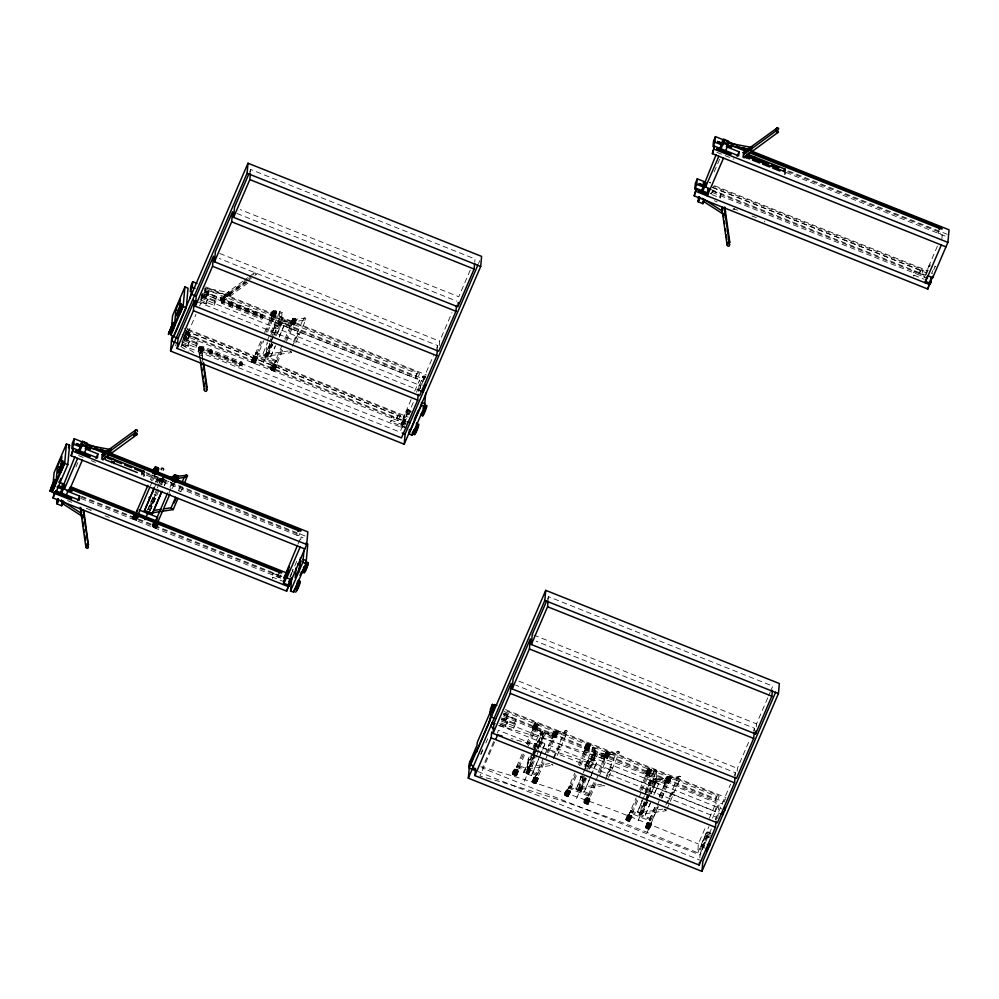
<?xml version="1.0" encoding="UTF-8"?>
<svg xmlns="http://www.w3.org/2000/svg" width="999" height="999" viewBox="0 0 999 999"><rect width="100%" height="100%" fill="white"/><g stroke="black" fill="none" stroke-linecap="round" stroke-linejoin="round"><path stroke-width="0.75" stroke-dasharray="5 3.75" d="M200.924 347.078L201.973 348.888L240.309 364.185L242.12 363.499L241.858 362.075L202.31 346.303L201.011 346.753L201.136 351.173L240.684 366.945L241.983 366.496L242.37 362.924M201.136 351.173C203.671 351.648 204.258 347.315 202.31 346.303M221.578 299.263L222.64 301.074L261.676 316.546L262.725 318.369L261.663 319.218L221.803 303.359L221.666 298.938L222.977 298.489L262.512 314.26L262.725 318.369M221.803 303.359C224.325 303.833 224.925 299.5 222.977 298.489M241.858 362.075C239.323 361.601 238.736 365.934 240.684 366.945M242.07 366.183L241.021 364.36L201.973 348.888M262.512 314.26C259.977 313.786 259.39 318.119 261.338 319.131M242.982 281.181L220.454 297.64L220.192 302.11L221.703 302.21L247.989 283.017M221.703 302.21C224.226 300.474 220.354 298.039 219.955 301.099M253.446 274.65C253.871 270.654 258.329 274.213 255.719 277.123M200.449 358.466C199.538 357.542 196.94 342.12 201.423 347.44L203.172 359.69M198.926 347.327C196.079 351.835 203.471 352.023 201.423 347.44M494.592 741.97L479.907 776.111A481.481 138.237 23.3 0 1 647.215 832.354L697.814 852.809L698.313 843.955L706.281 825.461M498.513 725.524L502.659 726.66A510.751 146.641 23.3 0 1 650.824 776.46L716.071 802.697L715.571 811.55L664.972 791.096A481.481 138.237 23.3 0 0 511.088 738.523M150.986 501.373L150.15 510.676L149.813 509.777M164.385 485.701L165.647 482.367L157.854 479.258L154.77 486.838M162.874 477.884C165.584 484.303 157.717 483.204 160.364 478.346M185.327 332.317L184.54 340.959L195.979 314.373M181.706 341.895L195.891 347.565L196.254 343.531L198.177 339.086L185.402 333.991M201.573 294.543L200.787 303.184L199.588 305.994M195.891 347.565L197.802 343.119L198.177 339.086M204.882 290.996L205.145 288.024L228.546 292.457L228.334 294.73L204.945 290.297L205.557 289.086M209.428 353.396L209.665 350.874M199.875 299.688L214.061 305.344L214.423 301.311L216.333 296.865L204.982 292.332M210.689 353.559L210.914 351.036M214.061 305.344L215.971 300.899L216.333 296.865M211.938 353.721A1.261 1.199 5.2 0 0 210.202 352.435A1.261 1.199 5.2 0 0 209.927 354.508A1.261 1.199 5.2 0 0 211.938 353.721L212.163 351.198A1.261 1.199 5.2 0 0 210.427 349.925A1.261 1.199 5.2 0 0 210.152 351.985A1.261 1.199 5.2 0 0 212.163 351.198M222.502 300.886L222.59 298.389L220.454 297.64M227.472 295.429L227.697 292.907M228.721 295.592L228.946 293.069M229.97 295.754A1.261 1.199 5.2 0 0 228.234 294.468A1.261 1.199 5.2 0 0 227.959 296.541A1.261 1.199 5.2 0 0 229.97 295.754L230.207 293.231A1.261 1.199 5.2 0 0 228.459 291.945A1.261 1.199 5.2 0 0 228.184 294.018A1.261 1.199 5.2 0 0 230.207 293.231M230.07 305.694L230.294 303.184M231.318 305.856L231.556 303.346M232.58 306.019A1.261 1.199 5.2 0 0 230.831 304.745A1.261 1.199 5.2 0 0 230.557 306.818A1.261 1.199 5.2 0 0 232.58 306.019L232.804 303.509A1.261 1.199 5.2 0 0 231.069 302.222A1.261 1.199 5.2 0 0 230.794 304.295A1.261 1.199 5.2 0 0 232.804 303.509M250.487 172.402L250.749 169.518L475.024 258.966L474.762 261.85M262.899 353.883L270.679 356.993L262.899 353.883L267.208 343.469M273.601 335.939L265.672 354.333L267.844 355.394L266.184 353.346L267.22 341.958M265.722 354.258C271.228 356.68 268.506 345.754 269.618 342.807M273.164 330.469L275.349 325.112L270.654 336.301M276.298 322.739L284.128 325.349L279.208 337.175M278.559 324.425L279.745 311.713L280.956 310.976L282.13 312.337L280.931 325.249L278.559 324.425L280.969 325.137M292.307 571.191L292.445 569.68M300.774 539.872L301.036 536.987L304.545 538.386M410.939 412.662L406.256 410.801L401.223 423.701L400.574 430.756L405.482 419.368L405.344 420.879M411.101 399.563L403.271 417.744L402.347 427.834L413.786 401.248M418.606 390.06L419.53 379.982L414.697 391.183M420.254 388.499L420.517 385.614L433.429 355.619M424.5 377.984L422.864 376.898L423.376 377.497M423.251 376.298L425.087 377.023L423.251 376.298L416.496 392.257M437.475 348.501L437.737 345.617L219.243 258.479M439.248 345.504L439.647 341.183L451.935 312.612M500.949 722.951L513.723 728.034L514.085 724L515.996 719.567L503.221 714.472M513.723 728.034L515.634 723.601L515.996 719.567M541.845 751.598L531.493 775.661L523.701 772.552L530.457 756.48M534.403 754.607L526.485 773.014L528.459 774.075L526.997 772.015L528.159 759.215L530.019 754.869M526.535 772.926L528.496 773.376L529.433 772.327L530.569 759.927L528.196 759.103M531.493 775.661L539.46 756.755M548.239 599.537L548.501 596.665L772.776 686.113L770.966 690.309M534.065 748.488L537.15 740.908L544.942 744.018L542.457 750.187M539.373 743.106L540.559 730.381L541.77 729.645L542.944 731.006L541.745 743.918L539.373 743.106L541.783 743.805M581.493 776.46L575.961 789.709L582.667 774.138M582.654 776.785L581.693 789.485L580.431 790.534L579.258 789.16L580.756 776.136M590.496 776.735L583.753 792.819L592.882 771.578M583.279 772.726L589.41 758.066L597.202 761.163L593.493 770.167M591.633 760.251L592.819 747.539L594.018 746.802L595.204 748.164L594.005 761.076L591.633 760.251L594.043 760.963M650.761 802.409L645.279 815.147L637.487 812.037L650.936 780.394L658.728 783.503L653.808 795.329M648.189 794.093L640.272 812.499L642.432 813.561L640.784 811.5L641.82 800.124M640.322 812.412C645.816 814.834 643.094 803.908 644.205 800.961M645.279 815.147L650.199 803.321M645.404 793.643L650.936 780.394M653.159 782.592L654.345 769.867L655.544 769.13L656.73 770.491L655.531 783.403L653.159 782.592L655.569 783.291M712.362 190.609L720.878 194.006L720.516 198.039L710.576 194.081M699.837 857.854L700.099 854.969L711.638 828.171M710.589 835.351L705.918 833.491L700.873 846.403L700.237 853.458L705.144 842.07L705.007 843.581M716.096 820.079L716.358 817.194L498.538 730.331L497.34 733.129M717.744 818.518L719.18 802.672L722.689 804.07M735.214 775.649L735.476 772.764L515.546 685.039M737.125 771.203L737.387 768.318L749.687 739.747M754.345 731.206L754.607 728.321L536.113 641.183M756.255 726.76L756.518 723.875L767.956 697.302M941.845 239.223L942.232 234.902L941.033 237.712M163.973 478.359C157.455 477.21 163.499 482.954 165.822 480.244M161.289 484.615L163.012 480.519L161.001 478.808M295.854 342.832L306.094 319.043L305.482 317.919L279.483 321.79L281.418 324.126L276.386 335.814M276.348 335.564L281.493 323.614L279.633 321.803M289.56 350.911L291.483 352.06M540.771 734.465L542.769 736.288L565.971 732.717L567.482 731.081L566.108 730.519L540.846 734.415L534.727 748.513M537.712 748.176L542.857 736.226L540.846 734.415M592.694 755.182L594.705 757.005L617.906 753.433L619.417 751.797L618.044 751.236L592.782 755.119L586.65 769.218M589.647 768.893L594.78 756.942L592.782 755.119M650.936 793.718L656.081 781.78L654.083 779.957L655.993 781.83L679.208 778.258L680.581 776.385L654.083 779.957L648.563 792.657M664.223 809.24L666.208 810.426M266.184 353.346L267.445 352.297L268.631 353.658M271.541 337.125L282.13 312.337M526.997 772.015L528.259 770.966L529.433 772.327M534.777 750.162L542.944 731.006M579.258 789.16L580.519 788.124L581.693 789.485M587.037 767.319L595.204 748.164M640.784 811.5L642.045 810.451L643.219 811.812M647.352 792.469L656.73 770.491M255.319 354.77L256.268 352.435L255.369 354.757L275.249 362.724L276.186 360.377L275.249 362.724M291.146 325.924L271.228 317.982L271.965 315.921L292.083 323.576L291.146 325.924L294.855 318.219L296.728 319.73L294.555 324.75L290.759 323.039L293.269 323.301L294.555 324.75M272.178 315.696L271.266 317.957M406.581 428.146L390.684 421.803L390.934 420.979M391.658 416.421L391.034 417.932L391.658 416.383L406.118 422.152M407.892 409.29L402.048 422.939L407.867 409.265L411.401 410.651M407.555 413.062L401.698 426.723L407.48 413.111L409.89 413.961M536.613 775.336L516.683 767.394L517.07 766.146L517.632 765.047L537.549 772.989L536.613 775.336L537.549 772.989M552.509 738.536L532.592 730.594L532.966 729.345L533.528 728.246L553.446 736.188L552.547 738.511L553.446 736.188M568.618 788.036L569.567 785.763L589.485 793.706L588.973 795.254L588.536 796.041L568.618 788.099L569.567 785.813M584.515 751.248L585.464 748.963L605.382 756.905L605.007 758.154L604.445 759.252L584.527 751.298L585.464 748.963M604.445 759.252L605.382 756.905M629.919 812.936L630.856 810.589L629.957 812.911L649.837 820.878L650.786 818.543L649.837 820.878M645.816 776.073L646.765 773.8L648.788 774.712L647.714 773.701L646.553 773.576L645.816 776.136L665.746 784.078L666.683 781.742L665.746 784.078M711.051 833.341C706.842 829.982 705.769 833.915 710.726 834.365M707.217 835.763L701.385 849.412L707.13 835.801L709.54 836.663M914.372 271.353L913.773 272.839L914.372 271.316L925.936 275.924M913.648 275.911L914.01 275.187L913.76 276.011M201.411 347.852L199.975 349.151L198.926 347.739M272.752 337.3L264.972 355.382L265.297 356.368L291.658 352.56M266.321 356.506C269.68 355.794 266.221 352.659 264.972 355.382M304.745 317.907C301.386 318.631 304.845 321.753 306.094 319.043M532.33 754.083L526.336 767.994L526.66 768.98L552.934 765.234L552.422 764.185M527.672 769.118C531.043 768.406 527.584 765.271 526.336 767.994M566.108 730.519L564.572 731.88L565.971 732.717M583.653 776.186L578.271 788.698L578.583 789.697L604.782 785.389M579.607 789.834C582.979 789.11 579.52 785.988 578.271 788.698M618.044 751.236L616.495 752.597L617.906 753.433M647.352 795.466L639.572 813.536L639.884 814.535L666.258 810.713M640.908 814.672C644.28 813.948 640.821 810.826 639.572 813.536M679.345 776.061L677.797 777.422L679.208 778.258M256.006 274.063L254.882 275.549M203.359 348.127L200.624 350.324M224.026 300.312L222.64 301.074M239.635 365.122L241.021 364.36M260.289 317.307L261.676 316.546M764.784 221.104L764.297 221.865M221.291 302.51L222.727 301.211L223.863 302.098M263.024 315.11L261.588 316.408L260.452 315.522M160.077 481.443L162.487 482.155M528.159 759.215L530.569 759.927M582.829 777.072L580.419 776.36M222.69 298.901L221.316 299.4L220.23 298.052M198.676 350.037L201.099 349.75L202.06 356.081M151.061 506.655L154.583 497.277M269.543 349.638L272.015 343.069M530.906 762.249L532.879 756.992M533.366 755.681L534.952 751.473M582.842 782.966L584.815 777.709M644.143 807.804L648.176 797.015M272.365 578.196L272.814 577.272L282.942 581.306M272.565 578.096L272.814 577.272M391.046 421.079L391.296 420.254L404.32 425.449M589.485 793.706L588.536 796.041M272.802 574.125L273.177 573.401L281.855 576.86M272.927 574.225L272.552 574.949L273.177 573.401M934.939 267.058L935.276 266.046L932.042 273.813M534.54 747.652L536.151 743.793M584.228 770.916L588.411 760.938M645.254 794.455L649.937 783.278M75.986 466.933L77.797 462.724M249.55 172.315L250.749 169.518M175.474 345.816L176.011 344.568M183.466 337.874L185.227 333.778M182.093 341.795L183.866 337.662M186.239 332.168L188.012 328.047M181.331 346.004L187.8 330.981L187.525 334.003L184.028 332.605M201.074 300.162L205.344 290.222M185.015 337.088L187.849 338.211L189.76 333.766L190.484 334.253L188.561 338.823L183.541 337.013M187.8 338.711L189.723 334.265L190.509 334.328M202.085 294.43L206.343 296.129L208.254 291.683L208.978 292.17L207.055 296.74L202.035 294.93M206.293 296.628L208.217 292.183L209.003 292.245M187.55 345.504L189.66 341.146L190.197 341.608L188.262 346.104L181.868 343.231M205.694 303.321L207.804 298.963L208.341 299.425L206.406 303.933L200.012 301.049M181.818 343.731L187.5 345.991L189.41 341.558L190.197 341.608M199.962 301.548L205.644 303.821L207.555 299.375L208.341 299.425M132.68 518.294C143.893 520.454 127.248 522.077 134.328 514.473M132.73 518.531L134.291 514.885M132.917 518.806L134.478 515.159M133.229 519.093L135.315 514.248M133.579 518.656C140.909 520.367 128.172 520.192 135.152 515.009M150.374 479.657L152.21 475.387M133.654 519.393L135.739 514.535L134.291 518.131M134.141 519.68L136.388 514.685M134.753 519.118L135.976 516.283M151.199 480.894L153.646 475.237M134.678 519.917L136.925 514.922M135.215 520.104L137.425 515.209M135.727 520.229L137.812 515.372M150.262 486.276L152.098 482.005M152.71 480.581L154.545 476.323M136.176 520.267L138.262 515.409M136.513 520.242L138.836 515.272M155.607 482.042L157.854 476.648M157.854 479.258L156.643 482.08L155.632 481.855M157.305 482.954L159.615 478.908M147.69 509.615L153.072 497.102M159.103 483.079L160.926 478.871M147.752 510.052L154.508 494.368M155.007 493.219L156.706 489.26M157.28 487.937L158.978 483.978M159.378 483.041C159.378 477.122 166.321 481.518 161.314 484.902M155.632 494.48L153.197 500.137L153.921 500.024M149.201 509.865L158.841 487.462M159.44 486.063L163.062 477.672M149.875 511.138L156.718 495.229M150.087 510.988L158.479 491.508M164.423 485.189L165.647 482.367M152.298 526.111C163.399 528.171 147.153 530.019 153.858 522.477M152.347 526.348L154.433 521.49M152.535 526.623L154.62 521.765M152.947 525.799L154.52 522.152M152.847 526.923L154.945 522.065M153.209 526.473L155.544 527.41L153.209 526.473L155.295 521.628M169.992 487.475L171.828 483.216M153.272 527.222L155.469 522.315M153.759 527.497L155.856 522.639M154.445 526.148L156.006 522.502M154.37 526.948L155.594 524.113M168.993 492.969L173.264 483.054M154.296 527.747L156.393 522.889M154.982 526.386L157.068 521.54M154.845 527.934L156.93 523.076M155.345 528.046L156.918 524.413M172.328 488.411L174.775 482.717M155.794 528.096L157.355 524.45M156.131 528.059L157.705 524.425M156.356 527.947L157.492 525.349M178.521 490.709L180.794 485.277M179.92 491.545L180.881 491.583L182.767 487.287M251.211 361.513L253.559 356.131L255.394 356.456L257.405 358.079L255.22 363.112L252.622 362.662L251.161 361.276L253.309 361.301L255.22 363.112M271.141 315.222C282.729 317.495 264.023 318.469 273.314 310.202C278.996 310.027 275.874 314.473 273.314 310.202M271.191 315.434L273.526 310.09M251.398 361.788L253.908 356.094M271.366 315.696L273.851 310.065M251.711 362.075L261.501 339.71M264.56 332.592L274.263 310.102M252.135 362.375L254.857 356.268M272.053 316.246L274.138 311.388M272.64 315.072L274.737 310.214M252.622 362.662L255.394 356.456M272.515 316.508L275.237 310.389M253.234 362.1L262.375 340.871M266.034 332.367L275.175 311.139M253.159 362.899L255.257 358.042L257.405 358.079M273.014 316.733L275.1 311.875M253.846 361.551L255.931 356.693M273.651 315.472L275.736 310.614M253.709 363.087L255.794 358.229M273.514 316.908L276.199 310.876M254.333 361.825L256.431 356.968M254.408 362.562L252.073 361.638L254.358 362.662L263.836 340.647M267.52 332.105L276.336 311.601L274.001 310.664L276.336 311.601M254.208 363.211L256.843 357.267M274.5 316.009L276.586 311.151M274.4 317.058L276.885 311.438M254.658 363.249L257.155 357.567M254.995 363.224L257.355 357.842M274.725 317.033L277.06 311.688M267.382 340.434L279.745 311.713M270.854 334.977L276.348 322.24M269.718 341.358L270.941 338.536M273.963 334.49L279.408 321.853M274.051 334.877L279.133 323.114L280.856 323.576M263.474 362.649L271.903 343.044M274.912 336.051L282.754 317.857M267.794 355.444L272.352 344.842M268.019 355.269L272.827 344.093M270.729 356.481L274.987 346.578M279.258 336.663L284.128 325.349M270.679 356.993L275.562 345.666M270.779 369.093C283.004 371.553 263.486 372.515 272.952 364.061C279.046 363.886 275.699 368.656 272.952 364.061M270.829 369.33L273.177 363.961M290.809 323.264L292.932 318.019L294.355 318.044M271.016 369.605L273.526 363.923M291.059 322.777L293.144 317.919M290.984 323.514L293.469 317.894M271.328 369.905L273.963 363.973M291.283 323.788L293.369 318.943L292.932 318.019M271.691 369.455L274.026 370.392L271.691 369.455L284.191 340.422M284.802 338.998L293.881 317.932M271.753 370.204L273.838 365.347M272.39 368.943L274.475 364.086M272.24 370.479L274.338 365.622M292.133 324.325L294.218 319.48L293.369 318.943M272.927 369.131L275.012 364.273M292.769 323.077L294.855 318.219M272.852 369.93L281.993 348.688M285.652 340.197L294.792 318.956M272.777 370.729L275.549 364.523M292.632 324.55L295.354 318.444M293.132 324.725L295.229 319.88L296.728 319.73M273.326 370.916L276.049 364.797M293.731 323.551L295.816 318.706M273.826 371.029L283.454 348.464M286.526 341.346L296.204 318.981M274.275 371.079L276.785 365.397M294.018 324.887L296.503 319.255M294.343 324.85L296.678 319.518M274.613 371.041L276.973 365.671M293.569 341.521L303.271 318.968M280.969 574.924L280.007 577.147A2.373 0.687 23.3 0 0 277.884 575.561L278.846 573.339M278.709 574.762L277.759 576.985A2.373 0.687 23.3 0 0 280.007 577.147M146.329 475.149L296.815 535.164L297.764 532.942M296.815 535.164A2.373 0.687 23.3 0 0 299.063 535.327L300.025 533.104M298.027 543.993L301.036 536.987M289.86 576.885L291.696 572.614M296.715 561.288L292.32 571.503L295.454 572.752M290.259 577.247L293.219 570.004M398.276 414.098A2.373 0.687 23.3 0 1 400.412 415.684L398.501 420.129A2.373 0.687 23.3 0 0 396.366 418.544L398.276 414.098L184.141 328.696M400.412 415.684A2.373 0.687 23.3 0 1 398.151 415.522L396.241 419.967A2.373 0.687 23.3 0 0 398.501 420.129M417.332 372.277A2.373 0.687 23.3 0 1 419.468 373.863L417.557 378.309A2.373 0.687 23.3 0 0 415.422 376.723L417.332 372.277L203.197 286.875M204.046 293.893L415.297 378.146L417.207 373.701A2.373 0.687 23.3 0 0 419.468 373.863M424.45 378.084L422.552 376.66L423.027 377.21M424.55 377.834L422.739 377.123L423.276 375.949M422.752 376.935L423.938 376.049M436.501 348.476L437.737 345.617M470.204 270.155L458.766 296.74L240.284 209.603M418.631 391.496L424.55 377.747L424.001 377.272M424.825 377.372L425.124 376.685M425.861 375.986L424.425 379.32L205.232 291.895M478.521 263.549L479.757 260.689M714.185 171.816L719.605 159.228M710.514 193.644L711.276 193.756L712.737 190.359M719.442 197.34L720.878 194.006M480.644 754.332L483.653 747.339M547.29 599.462L548.501 596.665M481.031 754.245L482.842 750.049M485.864 743.044L487.662 738.835M493.718 741.52L482.28 768.094L700.099 854.969M506.006 718.83C510.252 706.343 508.866 724.799 503.159 717.694M503.121 718.194L505.956 719.317L507.867 714.872L508.653 714.934M499.662 723.751L505.344 726.011L507.255 721.578L508.004 722.127L505.981 726.648L499.625 724.25M505.307 726.51L507.217 722.065L508.004 722.127M512.574 774.125C523.938 775.798 506.093 778.184 514.697 768.855C520.791 768.668 517.445 773.438 514.697 768.855M512.837 773.601L514.922 768.743M532.554 728.046L534.89 722.702L536.6 723.001L538.473 724.525L536.301 729.545L532.504 727.834L534.515 727.859L536.376 729.37M512.762 774.4L515.272 768.706M532.729 728.308L534.89 722.702M533.116 727.534L535.214 722.677M513.074 774.687L522.864 752.322M526.535 743.78L535.414 723.176L537.699 724.213L535.389 723.413M533.528 727.572L535.626 722.714M513.498 774.987L515.584 770.142M533.416 728.858L535.501 724L534.827 723.451M514.135 773.726L516.221 768.88M534.003 727.684L536.101 722.826M513.986 775.274L516.758 769.068M533.878 729.12L536.6 723.001M514.597 774.712L523.738 753.483M527.397 744.979L536.538 723.751M514.522 775.511L517.295 769.305M534.378 729.345L537.1 723.226M515.059 775.699L517.157 770.841M534.877 729.52L536.975 724.662L538.473 724.525M515.696 774.437L517.794 769.58M535.476 728.346L537.562 723.488M535.352 729.632L537.437 724.774M515.571 775.823L524.587 754.682M528.259 746.141L537.949 723.763M535.764 729.67L537.849 724.824M516.021 775.861L518.518 770.179M536.151 728.895L538.249 724.05M516.358 775.836L518.456 770.978M536.088 729.645L538.424 724.3M516.583 775.724L518.718 770.454M533.054 747.814L540.559 730.381M534.103 747.989L537.15 740.908M523.701 772.552L531.018 755.569M532.917 752.697L534.115 749.912M530.531 760.039L531.743 757.217M532.355 755.806L534.178 751.573M534.253 752.896L535.476 750.074M534.865 753.546L536.85 748.95M537.137 748.276L539.935 741.795L541.908 742.394L537.2 754.482M529.158 768.056L536.563 750.823M524.288 781.318L535.014 756.393M538.136 749.125L543.556 736.525M528.821 773.938L536.75 755.544M540.072 755.344L544.942 744.018M532.142 781.705L534.315 776.673L536.913 777.135L538.386 778.508L536.201 783.541L534.14 783.341L532.142 781.705L534.29 781.742L536.201 783.541M532.192 781.942L534.54 776.573M552.122 735.651L554.295 730.631L556.218 730.831L558.091 732.342L555.919 737.362L552.122 735.651L554.133 735.689L555.919 737.362M532.38 782.217L534.315 776.673M552.172 735.876L554.507 730.531M532.804 781.393L534.89 776.535M552.347 736.126L554.832 730.506M532.692 782.517L534.465 777.372M533.104 781.98L535.389 783.004L533.054 782.08L555.244 730.544M533.116 782.816L535.839 776.698M553.034 736.688L555.719 730.656M533.603 783.091L535.701 778.246L534.79 777.659M553.496 736.95L555.581 732.092L554.295 730.631M534.29 781.742L536.376 776.885M554.133 735.689L556.218 730.831M534.215 782.542L543.356 761.3M547.015 752.809L556.156 731.568M534.14 783.341L536.238 778.483L538.386 778.508M553.995 737.175L556.718 731.056M534.827 781.98L536.913 777.135M534.69 783.528L537.412 777.409M554.495 737.349L557.18 731.318M535.189 783.641L547.877 753.97M548.501 752.547L557.567 731.593M535.739 782.567L537.824 777.709M535.639 783.691L537.724 778.833M555.382 737.499L557.867 731.867M536.051 782.854L538.136 778.009M555.706 737.462L558.041 732.13M535.976 783.653L538.336 778.283M553.221 758.104L564.635 731.58M557.217 755.444L567.444 731.655M564.447 794.605L566.633 789.572L569.23 790.022L570.704 791.408L568.518 796.44L566.458 796.228L564.447 794.605L566.608 794.63L568.518 796.44M564.51 794.829L566.858 789.46M584.44 748.538L586.613 743.518L589.035 743.943L590.397 745.229L588.236 750.249L584.44 748.538L586.45 748.576L588.236 750.249M564.697 795.104L566.633 789.572M584.49 748.763L586.825 743.418M565.109 794.28L567.207 789.422M584.665 749.013L587.15 743.393M565.009 795.404L566.783 790.259M565.359 794.967L567.694 795.891L565.359 794.967L574.8 773.039M578.471 764.497L587.562 743.431M565.434 795.704L568.156 789.585M585.352 749.575L588.024 743.543M565.921 795.978L568.006 791.133L567.095 790.546M566.608 794.63L568.693 789.772M585.814 749.837L588.536 743.718M566.533 795.429L575.674 774.188M579.333 765.696L588.461 744.455M566.458 796.228L568.543 791.37L570.704 791.408M586.313 750.062L588.399 745.204L590.397 745.229M567.145 794.867L569.23 790.022M586.937 748.8L589.035 743.943M566.995 796.415L569.717 790.296M586.813 750.237L589.497 744.205M567.507 796.528L577.135 773.963M580.806 765.434L589.885 744.48M568.056 795.454L570.142 790.596M587.699 750.386L590.172 744.755M567.944 796.578L570.454 790.896M588.024 750.349L590.359 745.017M568.294 796.54L570.641 791.171M584.702 766.383L592.819 747.539M585.152 767.969L589.41 758.066M586.563 778.358L581.081 791.096L579.295 790.721L578.746 790.159L585.377 774.749M587.687 769.38L592.145 759.028L593.356 759.115L594.48 759.952L590.022 770.316M576.535 798.476L585.576 777.472M589.185 769.08L595.816 753.683M581.081 788.773L585.651 778.171M591.108 775.324L597.202 761.163M584.128 802.659C595.491 804.332 577.647 806.717 586.251 797.389C592.345 797.214 588.998 801.985 586.251 797.389M584.39 802.135L586.475 797.277M604.108 756.58L606.443 751.248L608.154 751.548L610.027 753.059L607.854 758.079L604.058 756.368L606.068 756.393L607.929 757.916M584.315 802.934L586.825 797.252M604.283 756.842L606.443 751.248M604.67 756.068L606.768 751.211M584.627 803.233L594.417 780.856M598.089 772.327L606.967 751.723L609.253 752.746L606.917 751.822M605.082 756.106L607.18 751.26M585.052 803.533L587.137 798.676M604.969 757.392L607.055 752.547L606.368 751.985M585.676 802.272L587.774 797.414M605.556 756.218L607.654 751.373M585.539 803.808L588.311 797.602M605.431 757.654L608.154 751.548M586.151 803.258L595.292 782.017M595.904 780.606L608.079 752.284M586.076 804.045L588.848 797.839M605.931 757.879L608.653 751.772M586.613 804.232L588.711 799.387M606.43 758.054L608.516 753.209L610.027 753.059M587.25 802.971L589.335 798.126M607.017 756.88L609.115 752.035M606.905 758.166L608.99 753.308M587.125 804.357L596.753 781.792M599.812 774.675L609.502 752.309M607.317 758.216L609.402 753.358M587.562 804.407L590.072 798.713M607.704 757.442L609.79 752.584M587.912 804.37L589.997 799.512M607.642 758.179L609.977 752.834M588.136 804.257L590.259 798.988M606.293 776.173L616.57 752.297M608.541 777.547L619.38 752.359M625.749 819.43L627.934 814.397L629.994 814.61L631.992 816.233L629.82 821.265L627.759 821.053L625.749 819.43L627.896 819.467L629.907 821.091M625.799 819.667L628.159 814.285M645.791 773.588L647.914 768.356L649.837 768.556L651.698 770.067L649.525 775.087L645.741 773.376L647.739 773.401L649.525 775.087M625.998 819.942L628.496 814.26M646.028 773.114L648.126 768.256M645.966 773.85L648.438 768.219M626.311 820.241L628.945 814.297M646.253 774.125L648.351 769.267L647.914 768.356M626.66 819.792L628.995 820.728L626.66 819.792L636.101 797.864M639.772 789.335L648.851 768.268M626.723 820.541L628.821 815.684L627.934 814.397M627.36 819.28L629.445 814.422M646.653 774.4L649.325 768.381M627.222 820.816L628.821 815.684M647.115 774.662L649.2 769.817L648.351 769.267M627.896 819.467L629.994 814.61M647.739 773.401L649.837 768.556M627.834 820.266L637.574 797.614M640.621 790.534L649.762 769.292M627.759 821.053L630.531 814.847M647.602 774.887L650.337 768.78M648.114 775.062L650.199 770.217L651.698 770.067M628.296 821.24L631.018 815.134M648.701 773.888L650.786 769.043M628.808 821.365L641.495 791.683M642.107 790.259L651.186 769.317M629.345 820.279L631.443 815.434M629.245 821.415L631.755 815.721M649 775.224L651.473 769.592M649.325 775.187L651.648 769.842M629.595 821.378L631.942 815.996M645.017 791.533L654.345 769.867M637.487 812.037L642.357 800.711M648.651 793.044L653.671 781.355L654.882 781.443L656.006 782.292L650.986 793.968M647.489 798.451L648.701 795.616M638.061 820.803L648.788 795.878M648.913 795.604L657.342 776.011M642.382 813.598L647.514 801.673M642.607 813.423L647.477 802.11M653.846 794.829L658.728 783.503M645.366 827.259L647.552 822.227L650.149 822.676L651.61 824.063L649.437 829.095L646.84 828.646L645.366 827.259L647.514 827.284L649.437 829.095M645.416 827.497L647.777 822.115M665.359 781.206C676.935 783.478 658.229 784.452 667.532 776.186C673.214 776.011 670.092 780.456 667.532 776.186M665.409 781.418L667.744 776.073M645.616 827.771L648.114 822.077M665.584 781.68L668.056 776.048M645.928 828.059L655.669 805.007M659.34 796.478L665.471 782.242M658.054 806.63L648.613 828.546L647.402 828.533L646.278 827.622L655.719 805.694M659.39 797.152L668.468 776.086M646.341 828.358L649.075 822.252M666.271 782.229L668.356 777.372M666.857 781.056L668.943 776.198M646.84 828.646L649.612 822.439M666.733 782.492L669.455 776.373M647.452 828.084L656.593 806.855M657.192 805.431L669.38 777.122M647.377 828.883L649.462 824.025L651.61 824.063M667.232 782.716L669.318 777.859M648.051 827.534L650.149 822.676M667.856 781.455L669.954 776.598M647.914 829.07L649.999 824.212M667.732 782.891L670.404 776.86M648.551 827.809L650.636 822.951M661.725 798.089L670.554 777.584L668.219 776.648L670.554 777.584M647.215 832.354L658.229 806.742M661.912 798.201L664.972 791.096M668.706 781.992L670.804 777.135M668.618 783.041L671.091 777.422M648.863 829.232L651.373 823.551M668.943 783.016L671.028 778.159M649.213 829.207L651.56 823.825M669.143 782.916L671.266 777.672M665.883 804.982L677.871 777.135M666.857 809.327L680.681 777.197M920.991 269.031A2.373 0.687 23.3 0 1 923.113 270.617L921.203 275.05A2.373 0.687 23.3 0 0 919.08 273.476L920.991 269.031L712.637 185.926M923.113 270.617A2.373 0.687 23.3 0 1 920.866 270.442L918.943 274.887A2.373 0.687 23.3 0 0 921.203 275.05M938.96 230.856L937.999 233.079A2.373 0.687 23.3 0 0 940.259 233.242L941.22 231.019M937.424 246.091L925.986 272.677L709.602 186.376M924.412 277.522L928.97 265.722L932.479 267.12M926.198 274.65L930.319 264.698M931.667 273.376L932.891 270.529M716.995 794.979A2.373 0.687 23.3 0 1 719.118 796.565L717.207 801.011A2.373 0.687 23.3 0 0 715.084 799.425L716.995 794.979L502.847 709.565M503.708 716.595L714.947 800.848L716.87 796.403A2.373 0.687 23.3 0 0 719.118 796.565M709.34 818.356L716.071 802.697M697.814 852.809L708.928 826.485M712.549 818.081L719.18 802.672M704.37 845.554L702.035 844.63L701.698 845.604L707.554 831.98M715.247 819.754L730.556 784.19M734.253 775.624L735.476 772.764M753.371 731.181L754.607 728.321M768.556 695.903L770.366 691.708M725.524 798.688L724.088 802.01L503.446 714.01M151.099 505.169L154.658 497.14M269.58 348.151L271.453 343.931M530.394 766.82L534.477 757.592M582.654 783.978L585.139 778.346M644.18 806.305L646.041 802.085M646.665 800.674L648.264 797.077M422.44 376.923L424.55 377.048M421.978 384.715L422.09 385.589M282.08 312.65L280.869 313.386L279.695 312.025M542.894 731.318L541.371 731.98L540.509 730.694M595.154 748.476L593.943 749.213L592.757 747.851M656.68 770.803L655.469 771.54L654.283 770.179M292.332 346.129L298.339 333.728L295.18 339.498M553.683 758.74L559.702 746.34L560.539 746.69L558.354 746.178L559.715 746.241L556.543 752.11M605.619 779.457L611.638 767.057L608.478 772.826M667.569 802.946L672.939 791.882L673.763 792.232L671.59 791.732L672.939 791.795L669.78 797.652M558.091 732.342L555.581 732.092M586.613 743.518L588.399 745.204M631.992 816.233L629.308 815.958M646.278 827.622L648.613 828.546M390.746 421.728L391.271 420.267M162.937 481.143L160.602 480.219M281.368 324.213L279.108 323.314M711.276 193.756L710.564 193.144M506.056 726.623L505.344 726.011M542.232 742.806L539.922 741.982M594.48 759.952L592.182 759.14M578.746 790.159L581.081 791.096M656.006 782.292L653.708 781.468M276.074 360.502L256.268 352.497M532.629 730.569L533.528 728.246M516.733 767.369L517.632 765.047M178.509 490.584L180.956 491.496M244.231 280.269L247.989 277.535M249.238 276.611L254.245 272.952M247.327 279.57L221.453 298.476L221.229 300.999L249.563 280.294M248.564 278.671L252.26 275.974M220.742 299.787L244.68 282.292M222.452 299.313L246.391 281.83M247.652 280.906L251.423 278.147M280.806 323.476L281.493 323.614M148.089 509.552L149.575 509.552M253.559 356.131L255.257 358.042M422.49 376.823L424.438 377.31M281.406 323.676L304.608 320.105M266.458 354.308L288.212 350.961M527.822 766.92L549.575 763.573M579.745 787.637L601.51 784.29M641.046 812.474L662.799 809.115M206.318 303.958L205.644 303.821M188.174 346.141L187.5 345.991M424.3 377.834L423.002 377.385M506.63 719.467L505.956 719.317M552.934 765.234L551.298 764.148M604.87 785.951L604.008 785.564M710.476 183.054L709.278 182.517M423.738 377.784L424.675 377.984M709.59 182.293L710.514 182.705M423.276 376.923L424.338 377.347M424.388 377.697L423.326 377.272M480.756 766.782L484.902 767.919A510.751 146.641 23.3 0 1 633.066 817.719L698.313 843.955M295.229 319.88L294.218 319.48M536.975 724.662L535.501 724M608.516 753.209L607.055 752.547M650.199 770.217L649.2 769.817M788.511 170.979L947.139 234.253M787.649 171.641L938.136 231.656A2.373 0.687 23.3 0 1 940.259 233.242M786.076 172.477L946.902 236.763M716.907 152.347L733.928 159.141M714.572 185.752L927.996 270.866M712.512 187.35L920.866 270.442M711.213 189.61L924.637 274.737M712.175 190.946L919.08 273.476M712.037 192.37L928.208 278.621M914.023 275.225L924.137 279.221M714.347 200.787L717.182 201.923M733.278 208.504L737.599 210.227M752.022 215.984L756.355 217.707M236.925 213.461L456.855 301.186M219.718 253.459L439.647 341.183M205.707 286.875L426.336 374.875M204.508 288.873L417.207 373.701M423.526 376.998L424.712 377.634M271.703 316.808L291.621 324.75M205.419 290.547L208.254 291.683M205.369 291.046L208.217 292.183M204.171 292.47L415.422 376.723M201.711 293.107L423.027 381.368M201.786 295.242L215.971 300.899M201.661 296.216L214.423 301.311M201.923 296.616L207.605 298.876M201.873 297.103L207.555 299.375M200.587 297.902L420.866 385.751M197.29 301.785L420.941 390.996M407.604 409.765L411.113 411.163M407.555 410.264L411.064 411.663M406.118 412.312L409.627 413.711M407.267 413.549L409.602 414.485M255.794 353.609L275.712 361.551M187.537 329.096L408.166 417.095M185.452 330.681L398.151 415.522M185.452 330.869L403.271 417.744M185.502 332.068L189.76 333.766M185.452 332.567L189.723 334.265M403.134 419.255L405.469 420.192M185.614 333.541L406.256 421.541M186.563 334.865L396.366 418.544M402.372 421.928L405.881 423.326M182.093 334.553L406.943 424.275M402.048 422.939L405.544 424.338M401.223 423.701L404.72 425.099M183.616 337.45L197.802 343.119M183.491 338.436L196.254 343.531M402.023 425.711L404.37 426.635M183.779 338.786L189.46 341.059M402.485 426.323L404.82 427.247M183.729 339.285L189.41 341.558M183.504 340.547L402.697 427.972M181.593 344.992L400.786 432.417M154.171 475.561L171.241 482.367M145.879 472.49L150.2 474.225M151.636 474.8L168.943 481.693M170.392 482.267L305.944 536.338M146.466 473.726L296.94 533.741A2.373 0.687 23.3 0 1 299.063 535.327M533.691 635.014L756.518 723.875M78.546 455.569L84.228 457.829M91.321 460.664L95.579 462.362M81.556 496.303L282.005 576.248M81.106 497.077L277.884 575.561M80.969 498.501L282.68 578.983M67.47 500.611L71.728 502.31M86.314 508.291L90.647 510.014M105.057 515.771L109.39 517.494M518.906 681.181L737.387 768.318M505.357 709.577L725.998 797.577M504.17 711.563L716.87 796.403M505.069 713.249L507.917 714.385M503.608 713.174L507.867 714.872M503.833 715.172L715.084 799.425M533.054 729.42L552.984 737.362M584.989 750.137L604.919 758.079M646.291 774.962L666.208 782.916M501.436 717.931L515.634 723.601M501.311 718.918L514.085 724M501.573 719.305L507.255 721.578M501.535 719.804L507.217 722.065M501.323 721.028L721.965 809.028M650.886 780.906L658.678 784.003M589.36 758.566L597.152 761.675M499.413 725.474L720.604 813.686M537.112 741.408L544.892 744.517M707.267 832.467L710.764 833.865M705.781 835.002L709.29 836.4M706.917 836.25L709.253 837.174M706.88 836.737L709.215 837.674M637.537 811.538L645.317 814.647M630.869 810.651L650.786 818.543M576.011 789.198L583.791 792.307M517.157 766.221L537.075 774.163M569.093 786.925L589.01 794.879M630.394 811.762L650.312 819.704M523.751 772.052L531.543 775.162M701.985 845.117L704.32 846.053M701.698 845.641L704.033 846.578M700.873 846.403L705.544 848.263M477.897 771.553L702.859 861.275M206.343 296.129L207.093 296.678M187.849 338.211L188.599 338.773M649.462 824.025L647.464 822.402M240.309 364.185L239.797 363.336M202.685 349.076L203.197 349.925M182.28 344.98L195.841 353.733M180.769 346.416L188.199 351.211M424.662 377.235L422.952 376.985M290.259 350.936L291.071 351.573M664.847 809.103L665.659 809.739M202.285 357.617L202.934 362.212M201.261 355.244L200.175 347.59L200.811 356.231M198.689 350.262L199.35 354.857M199.563 356.393L200.212 360.989M734.652 208.641A1.261 1.199 5.2 0 1 732.916 209.59M717.207 801.011A2.373 0.687 23.3 0 1 714.947 800.848M90.946 510.726A1.261 1.199 5.2 0 1 91.196 509.84M200.462 355.769A1.261 1.199 5.2 0 1 202.235 355.557A1.261 1.199 5.2 0 1 202.472 357.242M201.086 360.214A1.261 1.199 5.2 0 1 200.237 359.752M417.557 378.309A2.373 0.687 23.3 0 1 415.297 378.146M202.148 347.602L201.91 350.125L240.846 365.646L241.084 363.124L202.148 347.602M222.802 299.787L222.577 302.31L261.513 317.832L261.738 315.309L222.802 299.787M271.965 315.422L274.25 316.458L271.965 315.422M254.208 356.68L256.443 357.817L254.333 356.618M293.669 318.394L295.954 319.43L293.669 318.394M291.583 323.251L293.868 324.275L291.583 323.251M273.826 364.51L276.111 365.534L273.826 364.51M533.329 728.034L535.614 729.07L533.329 728.034M515.571 769.292L517.857 770.329L515.571 769.292M513.486 774.15L515.771 775.187L513.486 774.15M555.032 731.006L557.317 732.042L555.032 731.006M552.947 735.863L555.232 736.887L552.947 735.863M535.189 777.122L537.474 778.146L535.189 777.122M587.35 743.893L589.635 744.929L587.35 743.893M585.264 748.75L587.549 749.774L585.264 748.75M567.507 790.009L569.742 791.146L567.632 789.947M604.882 756.568L607.167 757.604L604.882 756.568M587.125 797.826L589.41 798.863L587.125 797.826M585.027 802.684L587.312 803.72L585.027 802.684M648.651 768.731L650.936 769.754L648.651 768.731M628.796 814.847L631.081 815.871L628.796 814.847M666.171 781.405L668.468 782.442L666.171 781.405M648.413 822.664L650.711 823.7L648.413 822.664M274.113 324.837L276.398 325.849L274.113 324.837M534.927 743.506L537.212 744.517L534.927 743.506M587.175 760.664L589.472 761.675L587.175 760.664M648.701 782.991L650.998 784.003L648.701 782.991M297.065 333.479L299.438 334.49L297.065 333.479M610.364 766.807L612.737 767.806L610.364 766.807"/><path stroke-width="1.5" d="M141.808 474.675C141.821 471.915 145.692 474.75 143.769 476.136M83.142 510.039L88.374 546.803C88.536 550.062 84.253 547.664 86.376 545.679M203.159 363.748L206.855 389.785C207.118 392.732 203.059 391.108 204.633 388.936M724.337 207.954L729.57 244.718C729.607 248.289 725.174 245.042 727.859 243.394M52.984 484.74L54.096 472.652L66.434 443.968L69.568 445.204L67.795 464.685L55.444 493.369L52.323 492.12L64.66 463.436L66.434 443.968M284.653 576.273L284.003 583.341L288.674 585.202L286.626 591.158L53.009 497.977L54.72 491.62M56.269 479.57L57.443 466.633L61.838 456.418L60.927 466.483M55.444 493.369L55.707 490.521M63.436 501.66L61.676 505.756L57.005 503.896L57.368 499.862M57.842 499.088L57.542 502.322L58.292 498.888M63.049 500.674L62.75 501.373L60.902 500.636L61.588 500.387M61.676 505.756L62.038 502.435M82.305 460.202L69.043 491.021L64.373 489.16L64.648 486.138L61.713 492.969M304.795 548.938L71.179 455.769L73.364 448.301L97.49 457.917L97.852 453.883L85.09 448.788M71.179 455.769L73.364 448.301M74.238 438.711L72.328 443.156L71.828 448.701L73.739 444.268L74.238 438.711L97.315 447.914M81.468 444.168L81.181 447.402L82.018 442.919M81.918 443.094L81.706 445.429L82.455 441.845L87.288 443.781L86.663 445.042L110.065 449.475M79.133 452.472L82.193 445.379L82.555 441.346L87.225 443.206L86.863 447.24L84.415 452.922M66.921 491.008L79.683 496.103L79.321 500.137L56.618 491.083M161.95 491.358L152.198 514.01L144.418 510.901L154.208 487.749M152.198 514.01L161.388 492.27M171.616 326.211L172.577 315.634L184.915 286.95L188.049 288.187L186.276 307.667L173.926 336.351L170.804 335.102L183.142 306.418L184.915 286.95M178.709 343.843L171.491 340.959L247.989 163.212L481.605 256.393L480.694 266.471L404.195 444.218L170.579 351.049L171.766 337.937L172.727 335.714M179.533 308.029L180.32 299.4L175.924 309.615L174.613 323.988L179.008 313.773M177.16 348.464L178.084 338.386L194.33 300.612L193.419 310.689L177.16 348.464L401.436 437.912L417.694 400.137L418.219 394.38M189.66 298.751L191.845 291.283L191.571 294.305L195.904 296.029M192.72 281.706L190.809 286.139L190.31 291.683L192.22 287.25L192.72 281.706L197.053 283.429M195.329 306.256L196.254 296.166L213.461 256.169L212.537 266.258L195.329 306.256L419.605 395.704L436.813 355.706L437.337 349.937M214.46 261.813L215.372 251.723L232.58 211.738L231.668 221.815L214.46 261.813L438.723 351.261L455.944 311.263L456.468 305.507M474.637 263.286L474.113 269.056L457.854 306.818L233.579 217.37L234.503 207.293L248.951 173.714M170.579 351.049L247.078 173.289L247.989 163.212M233.579 217.37L249.837 179.608L250.362 173.838M176.623 479.557L307.854 531.893L306.705 544.492L291.533 579.757L286.863 577.897L287 576.386L283.928 583.503M286.626 591.158L291.671 578.246M288.187 585.814L289.023 585.839L289.81 583.741L289.073 583.453M289.011 580.968L289.373 581.967L289.685 580.844M289.023 585.839L289.81 583.741M305.706 543.231L307.792 544.055L306.019 563.536L293.681 592.22L290.547 590.971L291.783 577.497M296.116 567.857L295.204 577.922L299.6 567.707L300.512 557.642M298.988 571.977L299.638 564.785L301.286 560.951M290.547 590.971L302.897 562.287L303.983 550.374M404.195 444.218L405.107 434.14L477.909 264.985M425.724 393.094L424.513 406.518L412.162 435.202L409.028 433.953L409.44 429.47M412.162 435.202L412.437 432.205M409.028 433.953L421.378 405.269L421.64 402.422L424.762 403.671M423.539 389.036L423.276 391.92L420.392 390.771M425.187 387.475L425.449 384.677M457.979 305.382L458.241 302.497M468.319 778.184L469.243 768.106L545.741 590.347L779.357 683.528L778.433 693.606L701.935 871.365L468.319 778.184L544.817 600.436L545.741 590.347M469.83 762.312L469.542 765.546L470.379 761.038M715.958 821.515L715.434 827.284L699.175 865.059L474.912 775.611L475.561 768.406M489.323 721.44L491.508 713.973L491.233 716.995L495.554 718.731M489.897 718.543L489.622 721.565L476.361 752.384L476.635 749.362L468.993 767.12L469.368 763.086L477.01 745.329L477.285 742.307L490.546 711.488L490.272 714.51L494.555 704.57L496.89 705.494M492.382 704.395L491.87 709.939L489.96 714.385L490.472 708.84L492.382 704.395L495.267 705.544M493.469 707.404L493.169 710.639L494.006 706.143M474.912 775.611L491.158 737.836L491.683 732.067M494.555 704.57L494.18 708.603L490.509 717.12M493.081 733.391L493.993 723.301L511.201 683.316L510.289 693.393L493.081 733.391L717.344 822.839L734.565 782.841L735.089 777.085M512.2 688.948L513.124 678.87L530.332 638.873L529.408 648.963L512.2 688.948L736.475 778.396L753.683 738.411L754.208 732.642M772.377 690.434L771.852 696.191L755.594 733.965L531.331 644.517L532.242 634.427L546.69 600.861M531.331 644.517L547.577 606.743L548.101 600.986M925.199 281.243L929.869 283.117L927.821 289.073L694.205 195.891L696.39 188.424L707.742 192.944M699.1 190.534L694.842 188.836L695.354 183.292L697.265 178.846L705.918 182.293M694.205 195.891L696.39 188.424M694.842 188.836L696.765 184.39L697.265 178.846M704.632 199.563L702.871 203.671L698.201 201.798L698.563 197.765M699.038 196.99L698.738 200.225L699.487 196.803M702.122 198.202L702.996 199.088M702.871 203.671L703.121 200.974M703.558 201.423L723.276 214.136M710.239 188.936L705.569 187.075L705.843 184.053L702.896 190.871M707.904 188.686L707.242 195.891L723.501 158.117M945.991 246.853L712.374 153.671L714.56 146.204L738.686 155.832L739.048 151.798L726.285 146.703M712.374 153.671L714.56 146.204M715.434 136.626L713.523 141.071L713.011 146.616L714.934 142.17L715.434 136.626L737.062 145.255M722.664 142.083L722.377 145.317L723.214 140.822M720.941 148.963L723.388 143.282L723.751 139.248L728.421 141.109L728.059 145.142L725.611 150.824M727.247 145.03L727.047 147.178L727.884 142.695M751.048 149.663L727.734 145.242L728.483 141.683L727.946 142.932L751.26 147.39M699.175 865.059L699.437 862.174M701.935 871.365L702.859 861.275L775.661 692.132M709.814 843.93L709.677 845.441L707.342 844.505M723.201 811.737L722.939 814.622L720.604 813.686M724.849 810.177L725.099 807.379M755.594 733.965L755.856 731.081M927.821 289.073L927.959 287.55M930.219 283.753L930.993 281.656C930.181 280.682 929.107 283.766 930.219 283.753L930.993 281.656M928.059 275.811L932.729 277.672L932.866 276.161L928.433 286.438M932.729 277.672L947.901 242.407L949.05 229.807L751.485 151.011M171.079 507.929L175.662 497.215M59.253 471.029L62.525 462.887M170.292 334.153C170.866 336.313 176.161 323.164 174.513 323.651M289.023 583.94L288.249 585.564L288.761 583.841M294.043 590.771L293.956 591.783L298.826 579.657M296.491 589.922L296.815 590.197M299.213 582.679L299.138 582.042M303.796 572.839C304.358 574.999 309.653 561.838 308.017 562.337M307.23 564.06L307.155 563.436M414.26 434.44C414.722 437.337 421.103 420.442 417.994 424.812M929.532 282.967L930.419 281.156M184.578 483.079L187.512 475.249L177.347 476.298M137.425 431.468L137.275 430.082L135.764 429.97L101.973 454.657L102.522 456.281M105.457 457.642L105.457 456.618M746.728 155.245L746.253 156.006M60.115 471.516C58.866 478.309 67.108 458.017 63.561 462.937M172.877 325.849C173.739 321.116 168.019 335.227 170.479 331.805M177.822 313.524L181.156 305.794L180.881 307.23M178.309 315.547L178.596 314.498M304.707 570.579C303.833 575.299 309.565 561.188 307.105 564.61M412.824 432.704C411.913 438.074 417.919 424.35 417.107 422.739M420.829 414.086C419.58 420.879 427.822 400.599 424.275 405.507M418.032 426.61L418.156 425.249M422.565 414.772C421.316 421.578 429.558 401.286 426.011 406.206M422.989 414.285L423.489 412.637M54.096 483.778L54.396 482.867M62.4 464.248L61.726 466.208M288.674 583.878L288.386 584.74L289.385 585.139M294.343 589.722L294.767 588.399M302.784 569.78C299.75 580.956 310.489 554.47 305.219 563.723M304.083 571.79L304.508 570.479M425.212 408.691L425.512 407.779M51.673 486.251C47.777 499.188 58.666 470.979 52.098 485.152M178.172 310.627C174.276 323.551 185.165 295.342 178.596 309.515M157.542 518.044L156.806 519.717M288.973 584.028L288.349 585.451M305.007 569.655L305.382 568.606M306.356 566.758L306.73 565.709M413.249 431.381L413.798 429.882M417.732 427.522L415.06 433.541M929.744 282.155C930.581 279.633 929.17 284.303 929.794 282.093M288.386 584.74L288.773 583.691M930.569 283.042L929.569 282.642L929.969 281.593L930.968 281.993M931.318 278.122L930.569 279.87L931.105 278.234M171.778 328.908L172.203 327.809M179.783 310.289L180.207 309.19M303.321 568.281L303.933 566.695M52.835 487.012L53.284 485.926M60.852 468.394L61.301 467.307M137.35 510.239L136.838 511.788L137.475 509.965M283.466 582.917L289.061 570.042L283.504 583.216M297.914 586.475L297.028 588.548M415.946 430.532L416.396 429.458M423.963 411.925L424.413 410.839M929.957 282.48L929.545 283.366M152.173 493.319L154.196 488.486M288.311 584.827L288.499 584.527M68.469 447.764L69.568 445.204M56.681 479.732L59.977 472.077M59.266 482.255L60.914 478.421M53.009 497.977L54.92 493.531L288.536 586.713M74.937 456.668L60.315 493.031M78.284 451.286L82.555 441.346M57.005 503.896L58.766 499.8M64.373 489.16L77.635 458.341M60.902 500.636L61.364 500.074M86.151 446.041L86.688 444.78L85.852 449.275M61.826 504.757L62.288 503.434L82.093 516.221M62.225 504.183L62.762 502.909M66.384 494.83L68.731 489.36M77.772 500.549L79.683 496.103M95.941 458.329L97.852 453.883M134.028 515.571L135.077 513.149L136.376 513.286M158.104 468.169C157.28 478.983 148.264 471.89 155.782 467.12C163.511 467.295 151.249 481.481 158.579 468.706M134.378 515.546L135.427 513.111M152.884 472.714L155.369 467.082M153.184 472.989L155.045 467.107M149.638 487.699L138.012 514.735L136.501 514.572L135.677 513.798L147.914 485.339M154.733 469.555L155.782 467.12M153.571 473.264L155.27 468.131M154.033 473.526L155.657 468.406M154.533 473.751L156.618 468.893L158.629 468.931M155.032 473.926L157.118 469.068M155.919 474.075L158.004 469.218M158.404 468.456L156.456 473.951M137.874 517.519L138.923 515.097L137.45 513.711M144.418 510.901L154.158 488.249M144.992 519.667L148.002 512.662M163.062 477.672L164.261 474.875M153.421 523.513L154.47 521.078L156.531 521.291M172.278 480.057C171.728 470.579 183.441 476.336 175.861 481.868C174.7 482.417 170.667 479.87 173.302 479.807M172.328 480.282L174.663 474.937M172.502 480.531L174.987 474.9M169.88 494.105L157.63 522.552L156.418 522.539L155.295 521.628L167.532 493.169M172.802 480.806L175.399 474.95M173.189 481.093L175.275 476.236L174.45 475.037M173.651 481.343L175.275 476.236M174.151 481.568L176.236 476.723L178.247 476.748M174.65 481.743L176.748 476.898M175.125 481.855L177.722 475.999M175.537 481.905L178.022 476.273M157.255 524.837L158.292 522.415L157.567 521.815M175.861 481.868L178.197 476.535M157.442 525.112L158.292 522.415M157.405 525.524L158.491 522.689M181.93 482.629L184.216 477.322M177.959 498.451L173.177 509.577L171.953 509.04M278.846 573.339L279.795 571.116L69.992 487.437M297.902 531.518L298.851 529.295L175.861 480.244M297.427 545.404L283.966 577.872M284.465 577.597L289.41 566.271L284.428 578.096M286.863 577.897L300.125 547.077M289.385 581.88L290.547 579.183M288.174 585.089L291.084 578.334M299.975 575.337L301.623 571.503M414.235 419.617L418.082 410.689M716.133 154.57L701.51 190.946M698.401 198.414L698.938 197.165M720.079 147.777L723.751 139.248M698.189 200.737L698.726 199.488M722.901 143.332L723.438 142.083L728.271 144.006M698.201 201.798L699.962 197.702M705.569 187.075L718.83 156.256M703.021 202.66L703.958 200.824M706.992 194.106L709.34 188.636M737.137 156.244L739.048 151.798M495.829 739.123L497.664 734.852A481.481 138.237 23.3 0 1 502.122 736.051M939.085 229.433L940.047 227.21L750.499 151.611M925.736 279.995L927.584 275.724M925.062 282.754L941.32 244.992M929.37 282.992L931.692 277.597M706.743 851.048L709.203 845.354M179.333 311.376L178.496 313.199M170.879 330.981L171.328 329.995M306.256 566.433L306.705 565.446M305.032 569.929L305.482 568.943M423.064 408.129L423.701 406.705M424.8 408.816L425.437 407.392M60.415 469.38L59.428 471.178M51.998 488.823L52.398 487.999M173.838 503.146L176.448 497.789M297.202 582.342L297.789 581.143M306.955 564.41L307.53 563.224M298.938 583.029L299.513 581.83M297.153 589.585L299.825 582.192L299.088 583.229M423.114 413.736L423.514 412.912M138.923 515.097L136.239 514.822L135.077 513.149M154.47 521.078L156.393 522.889L158.541 522.914M155.295 521.628L156.194 521.54M55.544 481.555L56.031 480.669M416.271 424.125L416.758 423.251M149.488 512.375C148.826 514.423 144.83 513.324 147.228 511.613M184.79 475.986L186.264 474.925M187.6 476.061L186.126 477.122L175.974 478.683M144.293 472.702L144.031 471.278L105.894 456.081M54.52 481.506L51.411 489.797M182.53 305.032C183.828 305.282 179.857 315.185 178.172 316.246M300 580.956C301.298 581.193 297.327 591.108 295.654 592.157M423.064 414.922L426.173 406.63M86.326 543.968L86.376 544.979M88.387 544.905L83.816 510.576M135.015 432.879L102.26 456.805L101.711 459.115L103.222 459.228L137.013 434.54C138.324 432.804 133.729 431.83 135.052 434.066M777.584 130.482L778.721 128.621L777.622 127.635L743.169 152.572L743.718 154.183M776.211 130.782L743.456 154.708L742.906 157.03L744.417 157.143L778.433 132.055L777.022 130.619L775.986 131.443M163.262 470.167C165.097 468.169 160.352 466.983 161.351 469.667M746.091 157.867C748.076 155.682 743.244 155.694 744.093 157.954M785.251 170.879L785.226 169.193L747.09 153.983M135.764 429.97L134.965 431.293L135.452 432.505M776.96 127.884L776.161 129.208L776.635 130.419M107.667 454.408L110.14 452.609M133.554 435.514L136.014 433.703M171.091 507.817L173.177 509.577L147.827 513.523M137.013 434.54L135.277 434.29M101.973 454.657L103.421 454.707L104.196 455.919M778.209 132.455L776.76 132.405M743.169 152.572L745.291 153.309M102.26 456.805L103.247 456.58M743.456 154.708L744.442 154.483M56.394 480.169L54.62 486.525L51.686 491.883M206.356 388.174L207.093 387.275L203.596 362.762M784.69 174.151L785.439 172.939L784.39 171.478L746.053 156.181M728.758 243.169L729.794 242.195L724.787 206.955M169.917 477.435L174.375 476.76M153.771 510.439L161.026 509.315M163.923 508.878L171.179 507.754M186.126 477.122L185.102 476.985M149.363 512.412L148.027 512.062M783.753 171.378L784.39 171.478M728.671 241.521L729.794 242.195M109.853 451.748L86.463 447.315L87.075 446.103L82.243 444.18M785.226 169.193L783.166 170.729M144.031 471.278L142.457 471.703L142.07 473.051M155.994 495.342L154.533 494.73M491.595 723.638L494.355 724.387M206.281 386.638L207.093 387.275M87.8 543.656L88.599 544.293M150.362 497.539L149.013 497.365L149.238 498.002M87.313 545.404L88.374 546.803M742.831 147.552L747.165 149.276M727.347 142.382L731.693 144.106M737.474 146.416L747.602 150.462M731.568 145.529L746.028 151.299M748.925 152.46L939.922 228.634A2.373 0.687 23.3 0 0 942.169 228.796A2.373 0.687 23.3 0 0 940.047 227.21M723.388 143.282L728.059 145.142M722.439 143.219L717.432 141.408L722.402 143.706M728.121 145.479L731.705 147.165L726.66 145.404M714.934 142.17L722.027 145.005M746.952 155.295L754.17 158.167M757.055 159.316L768.581 163.911M771.465 165.072L778.683 167.944M745.279 157.23L749.612 158.966M752.497 160.115L759.702 162.987M762.587 164.136L769.804 167.008M772.689 168.169L779.894 171.041M714.285 149.238L947.901 242.407M705.369 185.864L698.9 183.541L705.331 186.363M696.765 184.39L703.858 187.225M929.52 282.23L930.519 282.63M707.904 194.281L698.601 190.834L707.866 194.78M929.52 283.117L930.244 283.404M696.116 191.446L929.732 284.628M247.078 173.289L480.694 266.471M249.837 179.608L474.113 269.056M231.668 221.815L455.944 311.263M212.537 266.258L436.813 355.706M192.22 287.25L195.055 288.374M192.545 299.9L196.915 301.636M183.142 306.418L186.276 307.667M193.419 310.689L417.694 400.137M421.378 405.269L424.513 406.518M175.924 309.615L178.009 310.439M407.679 421.815L410.015 422.739M173.401 336.513L177.735 338.249M402.222 432.992L405.107 434.14M544.817 600.436L778.433 693.606M547.577 606.743L771.852 696.191M100.2 449.075L105.969 451.373M110.29 453.096L173.739 478.409M86.151 444.468L90.497 446.203M94.843 447.927L106.418 452.547M109.303 453.708L152.71 471.016M157.055 472.752L172.977 479.095M88.923 447.04L104.833 453.396M107.73 454.545L298.726 530.719A2.373 0.687 23.3 0 0 300.986 530.881A2.373 0.687 23.3 0 0 298.851 529.295M82.193 445.379L86.863 447.24M81.256 445.304L76.199 443.544L81.206 445.804M86.938 447.564L90.522 449.25L86.888 448.064M73.739 444.268L80.832 447.09M107.205 457.954L111.526 459.677M114.41 460.826L121.628 463.711M124.513 464.86L131.718 467.732M134.603 468.881L141.808 471.753M105.532 459.902L137.263 472.552M73.089 451.323L306.705 544.492M64.66 463.436L67.795 464.685M529.408 648.963L753.683 738.411M303.159 559.44L306.281 560.689M302.897 562.287L306.019 563.536M57.443 466.633L60.577 467.869M297.552 563.948L299.638 564.785M144.455 510.389L152.248 513.498M139.211 510.014L157.705 517.395M58.953 482.08L64.723 484.378M70.492 486.688L286.8 572.964M69.868 488.861L279.67 572.539A2.373 0.687 23.3 0 0 281.93 572.702A2.373 0.687 23.3 0 0 279.795 571.116M58.491 485.689L62.762 487.387M64.136 488.449L58.067 486.001M68.394 490.147L71.99 491.396L71.279 490.784M56.98 487.05L62.662 489.31M289.048 583.791L289.772 584.09M288.324 585.202L289.048 585.489M510.289 693.393L734.565 782.841M491.97 722.502L495.092 723.738M491.158 737.836L715.434 827.284M469.243 768.106L476.448 770.978M137.188 513.948L138.012 514.735M727.809 243.032L727.284 242.282M703.758 199.113L722.252 211.064M63.799 501.998L81.056 513.149M728.82 243.431L729.57 244.718M206.393 388.723L206.855 389.785M490.596 725.274L494.13 730.069M471.066 764.135L476.373 771.328M102.897 460.052L103.908 458.316L105.37 459.115M722.289 207.268L722.727 210.327M723.376 214.922L723.813 217.994M724.25 221.054L724.687 224.113M725.336 228.709L725.774 231.78M726.211 234.84L726.86 239.435M721.615 206.718L727.072 245.017M200.886 361.526L201.323 364.598M201.748 367.657L202.185 370.716M202.847 375.312L203.284 378.384M203.721 381.443L204.37 386.039M200.437 362.512L204.358 390.097M80.869 507.817L81.306 510.889M81.968 515.484L82.405 518.543M82.83 521.615L83.491 526.211M83.928 529.27L84.366 532.33M84.79 535.402L85.452 539.997M80.207 507.28L85.877 547.115M753.546 159.678A1.261 1.199 5.2 0 1 755.194 160.34M753.009 158.104A1.261 1.199 5.2 0 1 754.42 157.08A1.261 1.199 5.2 0 1 755.519 158.429M752.684 150.362A1.261 1.199 5.2 0 1 750.661 151.473M750.174 150.35A1.261 1.199 5.2 0 1 751.585 149.326M750.411 147.827A1.261 1.199 5.2 0 1 752.422 147.04M724.662 210.327A1.261 1.199 5.2 0 1 724.662 212.55M724.712 212.999A1.261 1.199 5.2 0 1 724.725 214.91M723.788 215.147A1.261 1.199 5.2 0 1 722.776 213.486M704.707 184.216A2.373 0.687 23.3 0 1 703.171 182.792A2.373 0.687 23.3 0 1 705.406 183.042M723.763 142.395A2.373 0.687 23.3 0 1 722.202 141.059A2.373 0.687 23.3 0 1 723.888 141.021M111.588 462.712A1.261 1.199 5.2 0 1 113.312 461.763A1.261 1.199 5.2 0 1 113.849 463.611M111.9 459.89A1.261 1.199 5.2 0 1 114.236 459.902M111.401 452.147A1.261 1.199 5.2 0 1 109.478 453.558M109.078 453.059A1.261 1.199 5.2 0 1 110.402 451.411M109.216 450.237A1.261 1.199 5.2 0 1 110.302 448.888A1.261 1.199 5.2 0 1 111.713 449.937M83.466 512.412A1.261 1.199 5.2 0 1 83.479 514.635M83.516 515.084A1.261 1.199 5.2 0 1 83.529 516.995M82.28 517.157A1.261 1.199 5.2 0 1 82.268 514.922M63.511 486.301A2.373 0.687 23.3 0 1 61.975 484.877A2.373 0.687 23.3 0 1 64.211 485.127M82.043 444.205A2.373 0.687 23.3 0 1 82.155 442.969M57.205 500.499L56.993 502.834L57.742 499.25L57.205 500.499M50.075 490.484L49.987 491.496L54.858 479.37L50.075 490.484M58.092 471.865L58.004 472.877L62.875 460.751L58.092 471.865M58.804 470.329L58.741 471.029L62.138 462.599L58.804 470.329M168.569 333.466L168.469 334.478L173.351 322.352L168.569 333.466M169.281 331.93L169.218 332.63L172.602 324.2L169.281 331.93M176.573 314.847L176.486 315.859L181.356 303.733L176.573 314.847M155.569 467.582L157.854 468.618L155.569 467.582M175.187 475.412L177.472 476.448L175.187 475.412M75.574 450.686L89.86 456.443L75.574 450.686M57.43 492.869L71.716 498.626L57.517 492.832M716.77 148.589L731.056 154.358L716.857 148.564"/></g></svg>
